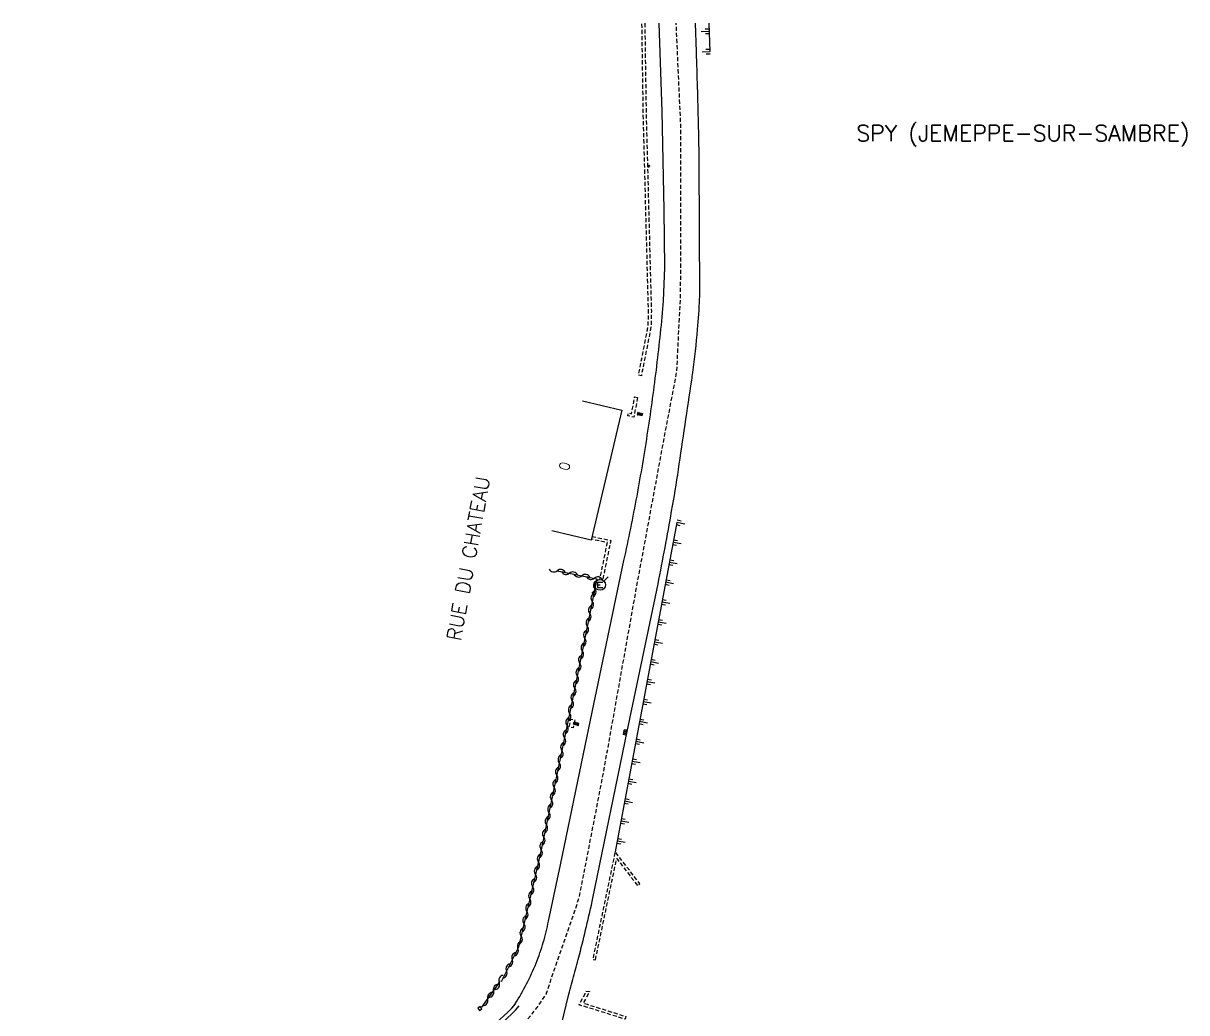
# Model space of a CAD drawing. Header units: millimetres. Extents: x 173000 to 174000, y 130000 to 131000.
# Drawn here: x 173840.6 to 173984.2, y 130877.8 to 131000 of the extents above; entities that cross this region are included whole.
import ezdxf
from ezdxf.enums import TextEntityAlignment as Align

# ---------------------------------------------------------------- set-up
doc = ezdxf.new("R2010")
doc.units = ezdxf.units.MM
doc.linetypes.add('DASHED', pattern=[0.75, 0.5, -0.25])
doc.layers.get('0').update_dxf_attribs({"linetype": 'CONTINUOUS'})
for name, color, linetype in [('W0001', 6, 'DASHED'), ('W0008', 7, 'CONTINUOUS'), ('W0100', 7, 'CONTINUOUS'), ('W0112', 1, 'DASHED'), ('W0211', 2, 'CONTINUOUS'), ('W0310', 3, 'CONTINUOUS'), ('W0334', 7, 'CONTINUOUS'), ('W0400', 7, 'CONTINUOUS'), ('W0471', 7, 'CONTINUOUS'), ('W0980', 7, 'CONTINUOUS'), ('W0989', 7, 'CONTINUOUS'), ('W0991', 7, 'CONTINUOUS')]:
    doc.layers.add(name, color=color, linetype=linetype)
doc.styles.get("Standard").update_dxf_attribs({"font": 'romans.shx', "width": 0.85})

# ---------------------------------------------------------------- blocks, each defined once
blk = doc.blocks.new('T471')
for p, q in [((-0.333334, 0.333334), (-0.333334, -0.333334)), ((-0.333334, 0.333334), (0.333334, 0.333334)), ((-0.333334, 0), (0, 0)), ((0.500001, 0.500001), (1.000002, 1.000002)), ((-0.500001, -0.500001), (-1.000002, -1.000002)), ((-0.333334, -0.333334), (0.333334, -0.333334))]:
    blk.add_line(p, q)
blk.add_ellipse((0, 0), major_axis=(0.471405, 0.471405), ratio=1, start_param=5.4977871438, end_param=11.780972451)
blk = doc.blocks.new('T400')
for p, q in [((-0.15, 0.3), (0.15, 0.3)), ((-0.15, -0.25), (-0.15, 0.3)), ((-0.15, 0.15), (0.15, 0.15)), ((-0.15, 0), (0.15, 0)), ((0.15, 0.3), (0.15, -0.25)), ((-0.15, -0.15), (0.15, -0.15)), ((-0.15, -0.25), (-0.15, -0.3)), ((-0.15, -0.3), (0.15, -0.3)), ((0.15, -0.3), (0.15, -0.25))]:
    blk.add_line(p, q)
blk = doc.blocks.new('t211o')
at = {"color": 0, "linetype": 'Continuous'}
for p, q in [((-0.29, 0.5), (-0.29, 0)), ((0, 1), (0, 0)), ((0.29, 0.5), (0.29, 0))]:
    blk.add_line(p, q, dxfattribs=at)
blk = doc.blocks.new('t310o')
at = {"color": 0, "linetype": 'Continuous'}
for centre, start, end in [((-0.5, 0.38), 216.8699, 323.1304), ((0.5, -0.37), 36.8699, 143.1303)]:
    blk.add_arc(centre, 0.625, start, end, dxfattribs=at)

msp = doc.modelspace()

# ---------------------------------------------------------------- linework, layer by layer
at = {"layer": 'W0001', "flags": 128}
msp.add_lwpolyline([(173905.12, 130880.13), (173909.22, 130892.05), (173912.26, 130907.72), (173916.22, 130929.91), (173919.72, 130948.83), (173921.26, 130956.94), (173921.74, 130966.49), (173921.76, 130987.3), (173921.19, 131000)], dxfattribs=at)
at = {"layer": 'W0001'}
msp.add_lwpolyline([(173842.72, 130810.12), (173845.64, 130821.46), (173851.4, 130844.71, -0.245726), (173866.86, 130864.7), (173892.68, 130871.11, 0.205152), (173905.12, 130880.13, 0.205152)], format="xyb", dxfattribs=at)
at = {"layer": 'W0008', "flags": 128}
for points in [[(173901.31, 130878.96, 0.024318), (173902.72, 130881.4, 0.024318), (173903.9, 130883.98, 0.023147), (173904.78, 130886.53, 0.023147), (173905.42, 130889.14), (173906.91, 130896.11), (173910.21, 130911.98), (173914.74, 130933.66, 0.007969), (173916.35, 130941.63, 0.007969), (173917.7, 130949.64, 0.007955), (173918.8, 130957.68, 0.007955), (173919.64, 130965.75), (173919.78, 130969.85), (173919.72, 130976.95), (173919.46, 130989.12), (173919.1, 131000)], [(173906.99, 130876.22), (173907.93, 130880.14, 0.003247), (173908.61, 130882.57, 0.003247), (173909.25, 130885.01, 0.004632), (173910.11, 130888.5, 0.004632), (173910.91, 130892), (173915.15, 130912.57), (173918.95, 130930.78, 0.004013), (173920.63, 130939.77, 0.007072), (173921.47, 130944.9, 0.000327), (173923.11, 130955.95, 0.003967), (173923.24, 130956.87, 0.009742), (173923.84, 130962.21, 0.013841), (173924.08, 130965.99, 0.010191), (173924.1, 130966.96, 0.000603), (173924.02, 130983.42, 0.0047), (173923.95, 130987.67, 0.00227), (173923.69, 130996.46), (173923.56, 131000)]]:
    msp.add_lwpolyline(points, format="xyb", dxfattribs=at)
at = {"layer": 'W0008'}
msp.add_lwpolyline([(173841.01, 130810.86), (173843.82, 130821.92), (173849.56, 130845.1, -0.246781), (173866.24, 130866.48), (173892.25, 130872.93), (173892.25, 130872.93, 0.162535), (173901.81, 130878.71, 0.162535)], format="xyb", dxfattribs=at)
at = {"layer": 'W0100', "flags": 128}
msp.add_lwpolyline([(173909.6, 130953.39), (173914.46, 130952.24), (173910.69, 130936.2), (173905.82, 130937.35)], dxfattribs=at)
at = {"layer": 'W0112', "flags": 128}
msp.add_lwpolyline([(173917.31, 131000), (173917.48, 130988.66), (173918.12, 130964.41), (173918.1, 130962.96, -0.029586), (173918.07, 130962.58, -0.01493), (173917.94, 130961.83), (173916.89, 130956.48), (173916.54, 130956.55), (173917.59, 130961.89, 0.01493), (173917.71, 130962.63, 0.029586), (173917.74, 130962.97), (173917.77, 130964.41), (173917.13, 130988.66), (173916.96, 131000)], format="xyb", dxfattribs=at)
msp.add_lwpolyline([(173917.95, 130982.31, 0.977486), (173917.76, 130982.36, 1.023033)], format="xyb", close=True, dxfattribs=at)
for points in [[(173916.41, 130953.8), (173915.97, 130951.37), (173915.21, 130951.54), (173915.29, 130951.89), (173915.68, 130951.8), (173916.06, 130953.87)], [(173908.67, 130914), (173908.45, 130913.02), (173907.97, 130913.13), (173908.19, 130914.1)], [(173911.22, 130884.36), (173913.84, 130896.89), (173916.42, 130893.54), (173916.7, 130893.76), (173913.65, 130897.72), (173910.88, 130884.43)], [(173910.03, 130880.5), (173910.49, 130880.45), (173909.72, 130879.03), (173910.2, 130878.88), (173914.97, 130877.38), (173914.87, 130877.05), (173910.1, 130878.54), (173909.2, 130878.82), (173909.93, 130880.16)]]:
    msp.add_lwpolyline(points, close=True, dxfattribs=at)
msp.add_lwpolyline([(173910.78, 130936.65), (173913.11, 130936.15), (173912.1, 130931.22), (173911.76, 130931.29), (173912.69, 130935.88), (173910.71, 130936.3)], dxfattribs=at)
at = {"layer": 'W0112'}
msp.add_lwpolyline([(173896.97, 130878.6), (173896.68, 130878.39), (173896.91, 130878.1), (173897.21, 130878.31)], close=True, dxfattribs=at)
at = {"layer": 'W0211', "flags": 128}
for points in [[(173925.38, 130996.53), (173925.25, 131000)], [(173921.26, 130938.35), (173913.65, 130897.72)]]:
    msp.add_lwpolyline(points, dxfattribs=at)
at = {"layer": 'W0310', "flags": 128}
msp.add_lwpolyline([(173906.48, 130932.41), (173911.38, 130931.43), (173908.31, 130916.14), (173904.39, 130897.39), (173901.72, 130885.94), (173899.56, 130881.65)], dxfattribs=at)
at = {"layer": 'W0310'}
msp.add_lwpolyline([(173897.18, 130878.52), (173899.18, 130881.3), (173899.46, 130881.81)], dxfattribs=at)
at = {"layer": 'W0334'}
msp.add_lwpolyline([(173840.57, 130811.01), (173843.35, 130822.04), (173849.08, 130845.2, -0.247041), (173866.08, 130866.95), (173892.13, 130873.41, 0.160687), (173901.35, 130878.93, 0.160687)], format="xyb", dxfattribs=at)

# ---------------------------------------------------------------- block references
at = {"layer": 'W0211'}
for p, rotation in [((173925.29, 130999.03), 92.1974742364462), ((173925.38, 130996.53), 92.1974742364462), ((173921.26, 130938.35), 259.390674828479), ((173920.8, 130935.9), 259.390674828479), ((173920.34, 130933.44), 259.390674828479), ((173919.88, 130930.98), 259.390674828479), ((173919.42, 130928.53), 259.390674828479), ((173918.96, 130926.07), 259.390674828479), ((173918.5, 130923.61), 259.390674828479), ((173918.04, 130921.15), 259.390674828479), ((173917.58, 130918.7), 259.390674828479), ((173917.12, 130916.24), 259.390674828479), ((173916.66, 130913.78), 259.390674828479), ((173916.2, 130911.32), 259.390674828479), ((173915.74, 130908.87), 259.390674828479), ((173915.28, 130906.41), 259.390674828479), ((173914.82, 130903.95), 259.390674828479), ((173914.36, 130901.5), 259.390674828479), ((173913.9, 130899.04), 259.390674828479)]:
    msp.add_blockref('t211o', p, dxfattribs=dict(at, rotation=rotation))
at = {"layer": 'W0310'}
for p, rotation in [((173906.48, 130932.41), 348.6218454631967), ((173908.02, 130932.1), 348.6218454631967), ((173909.55, 130931.79), 348.6218454631967), ((173911.09, 130931.49), 348.6218454631967), ((173911.13, 130930.19), 258.6218454631249), ((173910.82, 130928.65), 258.6218454631249), ((173910.51, 130927.12), 258.6218454631249), ((173910.21, 130925.58), 258.6218454631249), ((173909.9, 130924.05), 258.6218454631249), ((173909.59, 130922.51), 258.6218454631249), ((173909.28, 130920.98), 258.6218454631249), ((173908.97, 130919.44), 258.6218454631249), ((173908.66, 130917.9), 258.6218454631249), ((173908.35, 130916.37), 258.6218454631249), ((173908.03, 130914.84), 258.2055449625854), ((173907.71, 130913.3), 258.2055449625854), ((173907.39, 130911.77), 258.2055449625854), ((173907.07, 130910.24), 258.2055449625854), ((173906.75, 130908.7), 258.2055449625854), ((173906.43, 130907.17), 258.2055449625854), ((173906.11, 130905.64), 258.2055449625854), ((173905.79, 130904.11), 258.2055449625854), ((173905.47, 130902.57), 258.2055449625854), ((173905.15, 130901.04), 258.2055449625854), ((173904.83, 130899.51), 258.2055449625854), ((173904.51, 130897.97), 258.2055449625854), ((173904.17, 130896.45), 256.8744682238051), ((173903.81, 130894.92), 256.8744682238051), ((173903.46, 130893.4), 256.8744682238051), ((173903.1, 130891.87), 256.8744682238051), ((173902.75, 130890.35), 256.8744682238051), ((173902.39, 130888.82), 256.8744682238051), ((173902.04, 130887.3), 256.8744682238051), ((173901.64, 130885.78), 243.3044612433702), ((173900.94, 130884.39), 243.3044612433702), ((173900.23, 130882.99), 243.3044612433702), ((173899.34, 130881.58), 61.2884665680705), ((173898.64, 130880.55), 54.293902251113), ((173897.91, 130879.53), 54.293902251113)]:
    msp.add_blockref('t310o', p, dxfattribs=dict(at, rotation=rotation))
at = {"layer": 'W0400'}
for p, rotation in [((173916.7, 130951.75), 257.7146287661161), ((173908.84, 130913.52), 70.0484253590275), ((173914.87, 130912.45), 171.0400850390198)]:
    msp.add_blockref('T400', p, dxfattribs=dict(at, rotation=rotation))
at = {"layer": 'W0471'}
msp.add_blockref('T471', (173911.79, 130930.66), dxfattribs=at)

# ---------------------------------------------------------------- texts
at = {"layer": 'W0980'}
msp.add_text('SPY (JEMEPPE-SUR-SAMBRE)', height=2, dxfattribs=at).set_placement((173964, 130986.29), align=Align.MIDDLE)
at = {"layer": 'W0989'}
msp.add_text('RUE DU CHATEAU', height=1.75, rotation=79.779, dxfattribs=at).set_placement((173895.54, 130933.91), align=Align.MIDDLE)
at = {"layer": 'W0991'}
msp.add_text('0', height=1.25, rotation=76.7504, dxfattribs=at).set_placement((173907.41, 130945.32), align=Align.MIDDLE)

doc.saveas('drawing.dxf')
